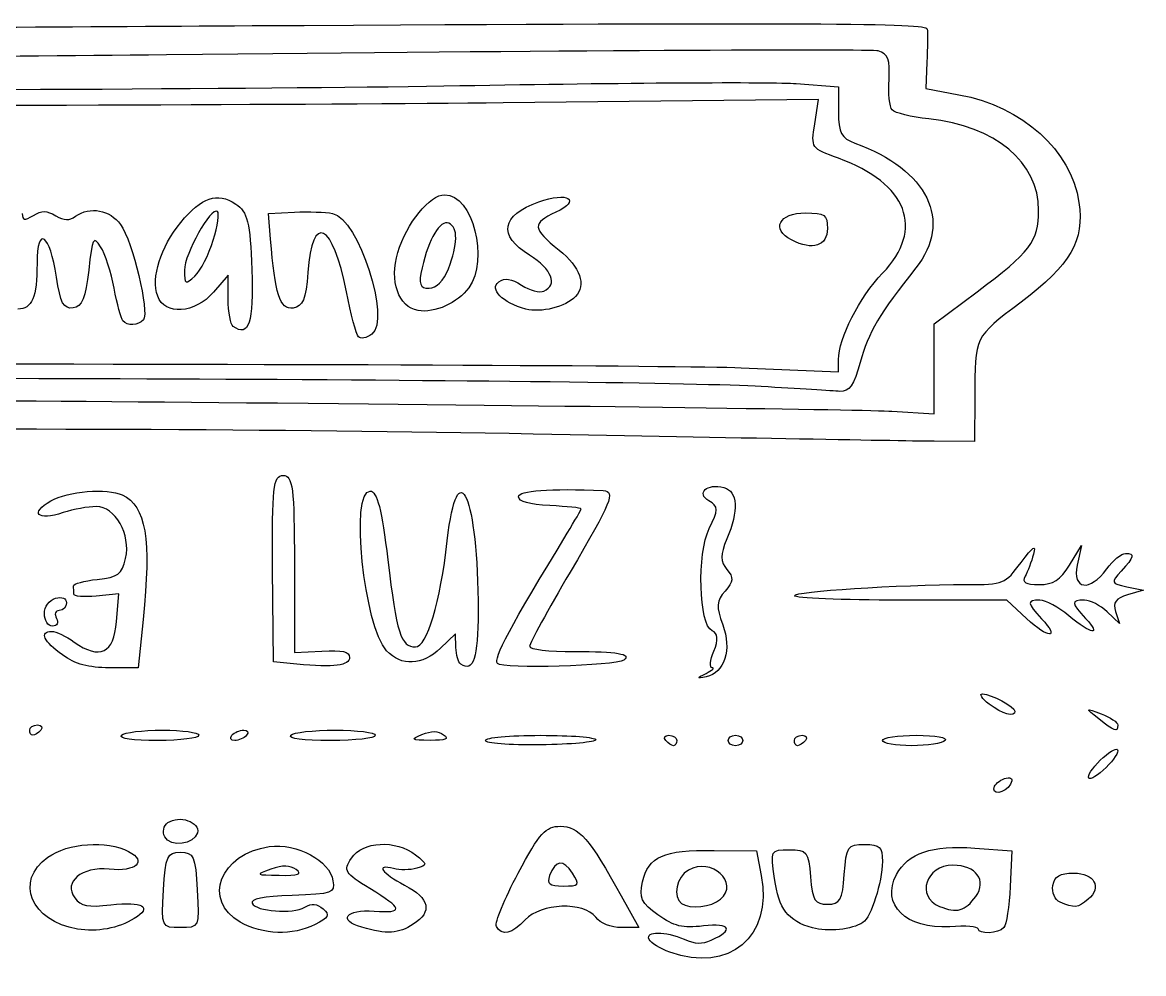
# Model space of a CAD drawing. Extents: x -6.1 to 24.6, y -6.3 to 20.9.
# Drawn here: x 10.57 to 24.62, y -6.29 to 5.62 of the extents above; entities that cross this region are included whole.
import ezdxf

# ---------------------------------------------------------------- set-up
doc = ezdxf.new("R2010")
doc.units = 0
doc.layers.add('Capa_1', color=7, linetype='CONTINUOUS')

msp = doc.modelspace()

# ---------------------------------------------------------------- linework, layer by layer
at = {"layer": 'Capa_1', "color": 7}
for points in [[(21.904246, 5.120577), (21.890673, 4.793368), (22.30583, 4.714909)], [(20.266651, 4.853793), (20.796448, 4.812484), (20.796448, 4.497664)], [(20.498563, 4.349168), (20.547428, 4.655491), (16.594806, 4.612272)], [(13.68024, 2.905878), (13.655708, 3.228534), (13.978194, 3.243743)], [(13.148603, 2.154623), (13.148203, 2.453016), (12.965625, 2.241428)], [(21.464452, 0.751154), (21.994249, 0.715716), (21.994249, 1.280757), (21.994249, 1.8458), (22.53474, 2.247063)], [(19.575612, 1.295031), (20.796448, 1.24381), (20.796448, 1.397147)], [(22.503786, 0.923077), (22.501026, 0.369695), (21.994264, 0.373405)], [(23.691822, -1.176556), (23.842747, -0.932417), (23.78964, -1.176556)], [(14.008783, -2.416722), (13.716887, -2.38976), (13.705948, -1.22162)], [(13.97819, -1.163061), (13.97819, -2.272642), (14.323709, -2.253548)], [(11.749037, -1.884121), (11.777276, -1.535007), (11.495657, -1.564212)], [(24.409851, -1.448416), (24.620199, -1.492447), (24.420044, -1.550258)], [(23.154142, -1.845641), (22.906258, -1.616006), (21.574936, -1.616006)], [(24.269311, -1.75852), (24.318732, -1.908973), (24.16479, -1.76249)], [(12.082645, -1.860107), (12.02138, -2.462318), (11.659594, -2.462318)], [(16.002323, -2.207405), (15.999403, -2.03922), (15.810359, -2.218256)], [(19.237225, -4.749491), (19.768327, -4.754771), (19.828906, -5.065993)], [(22.504137, -4.721328), (22.967955, -4.754811), (22.94753, -5.203266)], [(18.074975, -5.320779), (18.295012, -5.717505), (18.074755, -5.717505)]]:
    msp.add_lwpolyline(points, dxfattribs=at)
for points in [[(12.961122, 2.892858)], [(20.208781, 2.894887)], [(15.908256, 2.534395)], [(15.528651, 2.011237)], [(16.87736, 2.030252)], [(11.82891, 1.88336)], [(13.212237, 1.811472)], [(14.780181, 1.682818)], [(19.828993, 1.058909)], [(10.845482, -1.785693)], [(23.154142, -1.845641)], [(11.07165, -2.302517)], [(14.008779, -2.416722)], [(16.064164, -2.417191)], [(16.522814, -2.409652)], [(19.13795, -2.533374)], [(22.685288, -2.918044)], [(24.058613, -3.103882)], [(10.661205, -3.243558)], [(11.812937, -3.308666)], [(13.195017, -3.308666)], [(13.932125, -3.308666)], [(15.576464, -3.299936)], [(16.373797, -3.373152)], [(18.631191, -3.373752)], [(19.414369, -3.373752)], [(20.243616, -3.373752)], [(21.34928, -3.373752)], [(23.929159, -3.83226)], [(22.752474, -3.947487)], [(12.353256, -4.578625)], [(13.999627, -4.990473)], [(17.46401, -5.035957)], [(12.338697, -5.245503)], [(22.518083, -5.325864)], [(19.318558, -5.362562)], [(23.575578, -5.399902)], [(11.260105, -5.735258)], [(13.29958, -5.647676)], [(14.822759, -5.713458)], [(16.510615, -5.701229)], [(20.470764, -5.720054)], [(22.547081, -5.73206)], [(18.684537, -6.025759)]]:
    msp.add_lwpolyline(points, close=True, dxfattribs=at)
for points in [[(0.387754, 5.490106), (2.921564, 5.513381), (8.798855, 5.5537), (13.448397, 5.579703)], [(13.448397, 5.579703), (20.594038, 5.619664), (21.903326, 5.613116), (21.909966, 5.537384)], [(21.909966, 5.537384), (21.914286, 5.488106), (21.911706, 5.300543), (21.904246, 5.120577)], [(12.376255, 5.214016), (7.556246, 5.163554), (1.964476, 5.127366), (-0.049904, 5.133597)], [(21.295268, 5.263638), (21.209819, 5.286808), (17.196263, 5.264438), (12.376255, 5.214016)], [(21.430316, 4.906942), (21.446058, 5.150691), (21.415652, 5.230997), (21.295268, 5.263638)], [(4.660901, 4.771635), (8.898579, 4.765855), (14.024264, 4.791278), (16.051312, 4.828118)], [(16.051312, 4.828118), (18.078361, 4.86496), (19.975263, 4.876514), (20.266651, 4.853793)], [(21.470646, 4.523037), (21.437292, 4.561171), (21.419143, 4.733927), (21.430316, 4.906942)], [(22.30583, 4.714909), (23.107652, 4.563379), (23.714946, 4.018708), (23.810354, 3.36553)], [(16.594806, 4.612272), (14.420864, 4.588501), (9.150017, 4.569015), (4.881813, 4.56897)], [(20.796448, 4.497664), (20.796448, 4.236914), (20.832053, 4.169905), (21.003759, 4.107497)], [(21.927014, 4.411774), (21.709366, 4.434835), (21.504, 4.484904), (21.470646, 4.523037)], [(23.305452, 3.264437), (23.305452, 3.872723), (22.764426, 4.323043), (21.927014, 4.411774)], [(20.795759, 3.918097), (20.455904, 4.040606), (20.450575, 4.048336), (20.498563, 4.349168)], [(21.003759, 4.107497), (21.918131, 3.775161), (22.232458, 3.13006), (21.765269, 2.544635)], [(21.349172, 2.479088), (21.88242, 3.031552), (21.661492, 3.606024), (20.795759, 3.918097)], [(12.554412, 3.112701), (12.820479, 3.436572), (13.007505, 3.499615), (13.242782, 3.344736)], [(15.27428, 2.737872), (15.386677, 3.108186), (15.674534, 3.462124), (15.863314, 3.462124)], [(15.863314, 3.462124), (16.210826, 3.462124), (16.421683, 2.648324), (16.165127, 2.297286)], [(16.926627, 2.703171), (16.525662, 2.955607), (16.56716, 3.199455), (17.040519, 3.372415)], [(17.040519, 3.372415), (17.401384, 3.504272), (17.581867, 3.394303), (17.253844, 3.242437)], [(10.707275, 3.201709), (10.817711, 3.26647), (10.874038, 3.26601), (10.987595, 3.199419)], [(11.236369, 3.191449), (11.418325, 3.320016), (11.664157, 3.274832), (11.800404, 3.087779)], [(13.014286, 3.253454), (12.932343, 3.311354), (12.600131, 2.720171), (12.60107, 2.518119)], [(12.961122, 2.892858), (13.015851, 3.073175), (13.039775, 3.235445), (13.014286, 3.253454)], [(13.242782, 3.344736), (13.391648, 3.24674), (13.423019, 3.119206), (13.445166, 2.521976)], [(13.978194, 3.243743), (14.155561, 3.252113), (14.37055, 3.244643), (14.455948, 3.227283)], [(14.631185, 2.246576), (14.460032, 3.116065), (14.200966, 3.244294), (14.146663, 2.486399)], [(17.253844, 3.242437), (16.952602, 3.102971), (16.958108, 3.03985), (17.295183, 2.768588)], [(20.208781, 2.894887), (19.946605, 3.030345), (20.051339, 3.23426), (20.383087, 3.23426)], [(20.383087, 3.23426), (20.627106, 3.23426), (20.65824, 3.212262), (20.65824, 3.03984)], [(22.53474, 2.247063), (23.200929, 2.741643), (23.305452, 2.87962), (23.305452, 3.264437)], [(23.810354, 3.36553), (23.880718, 2.883807), (23.711772, 2.592213), (23.08766, 2.118183)], [(10.569067, 3.226289), (10.569067, 3.139779), (10.594082, 3.135331), (10.707275, 3.201709)], [(10.987595, 3.199419), (11.095236, 3.136297), (11.15558, 3.134362), (11.236369, 3.191449)], [(12.265189, 2.193028), (12.181745, 2.427949), (12.29951, 2.802419), (12.554412, 3.112701)], [(14.455948, 3.227283), (14.782669, 3.160642), (15.193278, 1.896648), (14.947424, 1.71435)], [(15.912929, 3.104128), (15.805215, 3.151166), (15.661561, 2.911381), (15.579064, 2.546849)], [(15.908259, 2.534395), (16.029603, 2.843129), (16.031319, 3.052429), (15.912929, 3.104128)], [(10.996676, 2.430961), (10.91655, 2.97263), (10.753344, 3.08706), (10.753344, 2.601568)], [(11.55075, 2.811086), (11.46182, 2.954283), (11.443815, 2.91914), (11.400957, 2.518718)], [(11.800404, 3.087779), (11.950727, 2.881401), (12.16494, 1.986052), (12.085675, 1.89543)], [(20.65824, 3.03984), (20.65824, 2.81876), (20.47223, 2.758771), (20.208781, 2.894887)], [(11.719884, 2.290255), (11.682456, 2.487194), (11.606345, 2.721568), (11.55075, 2.811086)], [(12.731794, 2.443907), (12.803194, 2.510511), (12.906391, 2.71254), (12.961122, 2.892858)], [(13.961631, 2.043056), (13.797548, 2.020792), (13.732332, 2.220761), (13.68024, 2.905878)], [(15.528651, 2.011237), (15.282398, 2.053118), (15.16673, 2.383532), (15.27428, 2.737872)], [(17.1051, 2.255168), (17.283808, 2.33321), (17.20666, 2.52687), (16.926627, 2.703171)], [(17.295183, 2.768588), (17.562964, 2.553087), (17.640534, 2.333637), (17.501083, 2.18607)], [(10.753344, 2.601568), (10.753344, 2.176288), (10.691816, 2.029841), (10.513139, 2.029841)], [(15.579064, 2.546849), (15.532034, 2.339035), (15.548685, 2.290255), (15.666648, 2.290255)], [(15.666648, 2.290255), (15.756473, 2.290255), (15.84908, 2.383832), (15.908256, 2.534395)], [(21.765269, 2.544635), (21.317414, 1.983437), (21.16942, 1.73211), (21.069187, 1.362527)], [(11.204561, 2.043786), (11.086689, 2.027981), (11.044726, 2.106136), (10.996676, 2.430961)], [(11.400957, 2.518718), (11.363725, 2.170853), (11.31744, 2.058923), (11.204561, 2.043786)], [(12.60107, 2.518119), (12.60187, 2.336184), (12.61087, 2.331102), (12.731794, 2.443907)], [(13.445166, 2.521976), (13.469725, 1.859738), (13.408449, 1.672831), (13.212237, 1.811472)], [(14.146663, 2.486399), (14.1228, 2.153358), (14.083677, 2.059617), (13.961631, 2.043056)], [(16.541374, 2.3696), (16.61926, 2.424635), (16.691844, 2.414023), (16.826506, 2.327913)], [(20.796448, 1.397147), (20.796448, 1.662068), (21.061663, 2.18122), (21.349172, 2.479088)], [(11.82891, 1.883358), (11.806374, 1.910212), (11.757313, 2.093317), (11.719884, 2.290255)], [(16.165127, 2.297286), (16.025696, 2.106509), (15.735453, 1.976066), (15.528651, 2.011237)], [(16.87736, 2.030252), (16.586515, 2.108018), (16.41555, 2.280696), (16.541374, 2.3696)], [(16.826506, 2.327913), (16.925863, 2.264379), (17.051229, 2.231644), (17.1051, 2.255168)], [(12.965625, 2.241428), (12.732797, 1.971607), (12.353159, 1.945374), (12.265189, 2.193028)], [(13.212293, 1.811472), (13.177451, 1.836089), (13.148792, 1.990507), (13.148603, 2.154623)], [(14.780181, 1.682818), (14.753194, 1.713671), (14.686147, 1.967361), (14.631185, 2.246576)], [(17.501083, 2.18607), (17.37888, 2.056755), (17.068361, 1.97918), (16.87736, 2.030252)], [(23.08766, 2.118183), (22.490311, 1.66448), (22.507667, 1.700004), (22.503786, 0.923077)], [(12.085675, 1.89543), (12.021637, 1.822217), (11.885584, 1.815821), (11.82891, 1.88336)], [(14.947424, 1.71435), (14.882426, 1.666156), (14.807167, 1.651966), (14.780181, 1.682818)], [(8.127395, 1.343586), (13.752454, 1.345056), (18.904152, 1.323202), (19.575612, 1.295031)], [(21.069187, 1.362527), (20.991284, 1.075286), (20.931662, 0.990793), (20.81295, 0.999409)], [(19.828993, 1.058909), (18.303834, 1.147696), (7.541819, 1.193988), (2.322664, 1.134212)], [(20.81295, 0.999409), (20.72786, 1.005589), (20.285078, 1.032359), (19.828993, 1.058909)], [(-1.178601, 0.78877), (2.199054, 0.909912), (5.890327, 0.927273), (13.379293, 0.857244)], [(13.379293, 0.857244), (17.534743, 0.818386), (21.173064, 0.770645), (21.464452, 0.751154)], [(16.972713, 0.46431), (13.764903, 0.526266), (10.377421, 0.539125), (5.271113, 0.50873)], [(21.994264, 0.373405), (21.715546, 0.375435), (19.455847, 0.41635), (16.972713, 0.46431)], [(15.893893, -0.872585), (16.022667, 0.272866), (16.279503, -0.315019), (16.281003, -1.758655)], [(13.705948, -1.22162), (13.696488, -0.210928), (13.714098, -0.053479), (13.836602, -0.053479)], [(13.836602, -0.053479), (13.958422, -0.053479), (13.97819, -0.208395), (13.97819, -1.163061)], [(10.924803, -0.373394), (11.142074, -0.248933), (11.630602, -0.208224), (11.822189, -0.298615)], [(15.134492, -2.248595), (14.849981, -1.941748), (14.67464, -0.248835), (14.927376, -0.248835)], [(14.927376, -0.248835), (15.014688, -0.248835), (15.07511, -0.483479), (15.149508, -1.11146)], [(16.78842, -0.321569), (16.78842, -0.241512), (17.179827, -0.213053), (17.848013, -0.244529)], [(17.848013, -0.244529), (18.007266, -0.252029), (17.953764, -0.383906), (17.43339, -1.266492)], [(19.17387, -0.373048), (19.007373, -0.275412), (19.150389, -0.148147), (19.362099, -0.20555)], [(19.362099, -0.20555), (19.53456, -0.252311), (19.547804, -0.494346), (19.397321, -0.849242)], [(11.079785, -0.51978), (10.759289, -0.622961), (10.657301, -0.52663), (10.924803, -0.373394)], [(11.822189, -0.298615), (12.119361, -0.438821), (12.186368, -0.84054), (12.082645, -1.860107)], [(17.180009, -0.431648), (16.921688, -0.418443), (16.78842, -0.380979), (16.78842, -0.321569)], [(19.17692, -0.718744), (19.29329, -0.485691), (19.292914, -0.442852), (19.17387, -0.373048)], [(11.494535, -0.444102), (11.395711, -0.444102), (11.209074, -0.478157), (11.079785, -0.51978)], [(11.863013, -1.092706), (11.931796, -0.792484), (11.733874, -0.444102), (11.494535, -0.444102)], [(17.571598, -0.4722), (17.571598, -0.460909), (17.395383, -0.442659), (17.180009, -0.431648)], [(17.397736, -0.777699), (17.493359, -0.620968), (17.571598, -0.483493), (17.571598, -0.4722)], [(16.522814, -2.409652), (16.469153, -2.348301), (16.684097, -1.947374), (17.397736, -0.777699)], [(19.2128, -1.99904), (19.046472, -1.926406), (19.021358, -1.030282), (19.17692, -0.718744)], [(15.495748, -2.201948), (15.640077, -2.201948), (15.807161, -1.644073), (15.893893, -0.872585)], [(19.397321, -0.849242), (19.312794, -1.048583), (19.31312, -1.134991), (19.398761, -1.231884)], [(23.084324, -1.144003), (23.23553, -0.939914), (23.27666, -0.912703), (23.241078, -1.0403)], [(11.508522, -1.355554), (11.770446, -1.327297), (11.817216, -1.292618), (11.863013, -1.092706)], [(15.149508, -1.11146), (15.258523, -2.031644), (15.312597, -2.201948), (15.495748, -2.201948)], [(23.241078, -1.0403), (23.214546, -1.135442), (23.167492, -1.259954), (23.136517, -1.316991)], [(24.159506, -1.225383), (24.238123, -1.117962), (24.342842, -1.030073), (24.392218, -1.030073)], [(24.392218, -1.030073), (24.515617, -1.030073), (24.505284, -1.074638), (24.340747, -1.252073)], [(19.398761, -1.231884), (19.486869, -1.331571), (19.482128, -1.386692), (19.375461, -1.502779)], [(22.404875, -1.420694), (22.869475, -1.420694), (22.883588, -1.414954), (23.084324, -1.144003)], [(23.310547, -1.420694), (23.48847, -1.420694), (23.575244, -1.365132), (23.691822, -1.176556)], [(23.78964, -1.176556), (23.722291, -1.486159), (23.94695, -1.515817), (24.159506, -1.225383)], [(24.340747, -1.252073), (24.208023, -1.395201), (24.212189, -1.407042), (24.409851, -1.448416)], [(11.210416, -1.436933), (11.208426, -1.410079), (11.342569, -1.373457), (11.508522, -1.355554)], [(17.43339, -1.266492), (17.15467, -1.739218), (16.926627, -2.156211), (16.926627, -2.193143)], [(23.136517, -1.316991), (23.09425, -1.394818), (23.137617, -1.420694), (23.310547, -1.420694)], [(11.214036, -1.539589), (11.214036, -1.509983), (11.212406, -1.463789), (11.210416, -1.436933)], [(11.495657, -1.564212), (11.340765, -1.580275), (11.214036, -1.569192), (11.214036, -1.539589)], [(19.375461, -1.502779), (19.266546, -1.621313), (19.26113, -1.699908), (19.346452, -1.923786)], [(20.243616, -1.560651), (20.243616, -1.5045), (21.537778, -1.420694), (22.404875, -1.420694)], [(10.845482, -1.785693), (10.845482, -1.700007), (10.907676, -1.613036), (10.98369, -1.592426)], [(10.98369, -1.592426), (11.067879, -1.569599), (11.121898, -1.592326), (11.121898, -1.650564)], [(11.121898, -1.650564), (11.121898, -1.703151), (11.081737, -1.746177), (11.032651, -1.746177)], [(21.574936, -1.616006), (20.842711, -1.616006), (20.243616, -1.591096), (20.243616, -1.560651)], [(23.322068, -1.616006), (23.155528, -1.616006), (23.158513, -1.649523), (23.34274, -1.848191)], [(23.684674, -1.811317), (23.55675, -1.703896), (23.393577, -1.616006), (23.322068, -1.616006)], [(23.877866, -1.616006), (23.708539, -1.616006), (23.710804, -1.648941), (23.893687, -1.846159)], [(24.16479, -1.76249), (24.080123, -1.681923), (23.951006, -1.616006), (23.877866, -1.616006)], [(24.420044, -1.550258), (24.270546, -1.593437), (24.232397, -1.646147), (24.269311, -1.75852)], [(10.947479, -1.941488), (10.89138, -1.941488), (10.845482, -1.871381), (10.845482, -1.785693)], [(11.032651, -1.746177), (10.983565, -1.746177), (10.96727, -1.790122), (10.99644, -1.843832)], [(16.281003, -1.758655), (16.281703, -2.336815), (16.219091, -2.526661), (16.064164, -2.417191)], [(23.893687, -1.846159), (24.100901, -2.069615), (23.965366, -2.047022), (23.684674, -1.811317)], [(10.99644, -1.843832), (11.025609, -1.897543), (11.00358, -1.941488), (10.947479, -1.941488)], [(11.219701, -2.140802), (11.541014, -2.367835), (11.716806, -2.282592), (11.749037, -1.884121)], [(19.346452, -1.923786), (19.463636, -2.231266), (19.367552, -2.531775), (19.13795, -2.575886)], [(23.34274, -1.848191), (23.579135, -2.103118), (23.429899, -2.101099), (23.154142, -1.845641)], [(11.07164, -2.302517), (10.837021, -2.13674), (10.778079, -2.006591), (10.937621, -2.006591)], [(10.937621, -2.006591), (10.988297, -2.006591), (11.115234, -2.066986), (11.219701, -2.140802)], [(19.235348, -2.25406), (19.294465, -2.108411), (19.287686, -2.031742), (19.2128, -1.99904)], [(14.323709, -2.253548), (14.581421, -2.239307), (14.669229, -2.259268), (14.669229, -2.33211)], [(15.810359, -2.218256), (15.58026, -2.436174), (15.3193, -2.447888), (15.134492, -2.248595)], [(16.064163, -2.417222), (16.031756, -2.394324), (16.003928, -2.299907), (16.002323, -2.207405)], [(16.926627, -2.193143), (16.926627, -2.232126), (17.161826, -2.259499), (17.487327, -2.258399)], [(11.659594, -2.462318), (11.398328, -2.462318), (11.234973, -2.417919), (11.07165, -2.302517)], [(14.669229, -2.33211), (14.669229, -2.436154), (14.480676, -2.46031), (14.008779, -2.416722)], [(18.107231, -2.366043), (18.001941, -2.44044), (16.583882, -2.479469), (16.522814, -2.409652)], [(17.487327, -2.258399), (18.01919, -2.256609), (18.214196, -2.290464), (18.107231, -2.366043)], [(19.21349, -2.463314), (19.179019, -2.462714), (19.188855, -2.368602), (19.235348, -2.25406)], [(19.137954, -2.533374), (19.213968, -2.49539), (19.247959, -2.463862), (19.21349, -2.463314)], [(19.13795, -2.575886), (19.015099, -2.599488), (19.015099, -2.594764), (19.13795, -2.533374)], [(22.685288, -2.918044), (22.593565, -2.84643), (22.556043, -2.788768), (22.601904, -2.789906)], [(22.601904, -2.789906), (22.709015, -2.792576), (23.007773, -2.952074), (23.007773, -3.006601)], [(23.007773, -3.006601), (23.007773, -3.089279), (22.848632, -3.045578), (22.685288, -2.918044)], [(24.058613, -3.103882), (23.884031, -2.96495), (23.884201, -2.964613), (24.090402, -3.041068)], [(24.090402, -3.041068), (24.204423, -3.083346), (24.297713, -3.146202), (24.297713, -3.18075)], [(10.661205, -3.243558), (10.661205, -3.207751), (10.705115, -3.178454), (10.758782, -3.178454)], [(10.758782, -3.178454), (10.812449, -3.178454), (10.830732, -3.207751), (10.799412, -3.243558)], [(24.297713, -3.18075), (24.297713, -3.273238), (24.253609, -3.259059), (24.058613, -3.103882)], [(10.701836, -3.308661), (10.679489, -3.308661), (10.661205, -3.279365), (10.661205, -3.243558)], [(10.799412, -3.243558), (10.768094, -3.279365), (10.724183, -3.308661), (10.701836, -3.308661)], [(12.268192, -3.37377), (11.950189, -3.37377), (11.777582, -3.349087), (11.812937, -3.308666)], [(11.812937, -3.308666), (11.844257, -3.272859), (12.074747, -3.243563), (12.325137, -3.243563)], [(12.780393, -3.308666), (12.780393, -3.344474), (12.549902, -3.37377), (12.268192, -3.37377)], [(12.325137, -3.243563), (12.575527, -3.243563), (12.780393, -3.272859), (12.780393, -3.308666)], [(13.23021, -3.37377), (13.179534, -3.37377), (13.163697, -3.344474), (13.195017, -3.308666)], [(13.195017, -3.308666), (13.226335, -3.272859), (13.293423, -3.243563), (13.344099, -3.243563)], [(13.379293, -3.308666), (13.347973, -3.344474), (13.280886, -3.37377), (13.23021, -3.37377)], [(13.344099, -3.243563), (13.394775, -3.243563), (13.410613, -3.272859), (13.379293, -3.308666)], [(14.433448, -3.37377), (14.084731, -3.37377), (13.896554, -3.349332), (13.932125, -3.308666)], [(13.932125, -3.308666), (13.963445, -3.272859), (14.214665, -3.243563), (14.490394, -3.243563)], [(14.991718, -3.308666), (14.991718, -3.344906), (14.744203, -3.37377), (14.433448, -3.37377)], [(14.490394, -3.243563), (14.766122, -3.243563), (14.991718, -3.272859), (14.991718, -3.308666)], [(15.678151, -3.371786), (15.439869, -3.370056), (15.427326, -3.361189), (15.576464, -3.299936)], [(15.576464, -3.299936), (15.698387, -3.24986), (15.775396, -3.250422), (15.848273, -3.301916)], [(15.848273, -3.301916), (15.922429, -3.354314), (15.876371, -3.373231), (15.678151, -3.371786)], [(16.373797, -3.373152), (16.373797, -3.3363), (16.669947, -3.308662), (17.064836, -3.308662)], [(17.064836, -3.308662), (17.444907, -3.308662), (17.755875, -3.333506), (17.755875, -3.363872)], [(17.755875, -3.363872), (17.755875, -3.394237), (17.444907, -3.423258), (17.064836, -3.428362)], [(18.631191, -3.373752), (18.599871, -3.337945), (18.618153, -3.308648), (18.671823, -3.308648)], [(18.671823, -3.308648), (18.72549, -3.308648), (18.7694, -3.337945), (18.7694, -3.373752)], [(19.414369, -3.373752), (19.414369, -3.337945), (19.455831, -3.308648), (19.506508, -3.308648)], [(19.506508, -3.308648), (19.557185, -3.308648), (19.598647, -3.337945), (19.598647, -3.373752)], [(20.243616, -3.373752), (20.243616, -3.337945), (20.287527, -3.308648), (20.341193, -3.308648)], [(20.341193, -3.308648), (20.39486, -3.308648), (20.413145, -3.337945), (20.381825, -3.373752)], [(21.34928, -3.373752), (21.34928, -3.337945), (21.538308, -3.308648), (21.769341, -3.308648)], [(21.769341, -3.308648), (22.025919, -3.308648), (22.167239, -3.333986), (22.132458, -3.373752)], [(17.064836, -3.428362), (16.661108, -3.433782), (16.373797, -3.41083), (16.373797, -3.373152)], [(18.728768, -3.438856), (18.706421, -3.438856), (18.662511, -3.409559), (18.631191, -3.373752)], [(18.7694, -3.373752), (18.7694, -3.409559), (18.751115, -3.438856), (18.728768, -3.438856)], [(19.506508, -3.438856), (19.455831, -3.438856), (19.414369, -3.409559), (19.414369, -3.373752)], [(19.598647, -3.373752), (19.598647, -3.409559), (19.557185, -3.438856), (19.506508, -3.438856)], [(20.284248, -3.438856), (20.261901, -3.438856), (20.243616, -3.409559), (20.243616, -3.373752)], [(20.381825, -3.373752), (20.350505, -3.409559), (20.306595, -3.438856), (20.284248, -3.438856)], [(21.712395, -3.438856), (21.512682, -3.438856), (21.34928, -3.409559), (21.34928, -3.373752)], [(22.132458, -3.373752), (22.101137, -3.409559), (21.91211, -3.438856), (21.712395, -3.438856)], [(24.113437, -3.586838), (24.214789, -3.495795), (24.297713, -3.457256), (24.297713, -3.501196)], [(24.297713, -3.501196), (24.297713, -3.545136), (24.214789, -3.655577), (24.113437, -3.746619)], [(23.929159, -3.83226), (23.929159, -3.788321), (24.012083, -3.67788), (24.113437, -3.586838)], [(24.113437, -3.746619), (24.012083, -3.837661), (23.929159, -3.8762), (23.929159, -3.83226)], [(22.951908, -3.921702), (22.887641, -4.040042), (22.697194, -4.064665), (22.752474, -3.947487)], [(22.752474, -3.947487), (22.772532, -3.904966), (22.838209, -3.858572), (22.898421, -3.844392)], [(22.898421, -3.844392), (22.965752, -3.828533), (22.986344, -3.858297), (22.951908, -3.921702)], [(12.39341, -4.402409), (12.533793, -4.303216), (12.79978, -4.393879), (12.763109, -4.528417)], [(12.353256, -4.578625), (12.321343, -4.519861), (12.339412, -4.440563), (12.39341, -4.402409)], [(16.783377, -5.033915), (17.054773, -4.528184), (17.127086, -4.447981), (17.311671, -4.447981)], [(17.311671, -4.447981), (17.543307, -4.447981), (17.673385, -4.596718), (18.074975, -5.320779)], [(10.887364, -4.835646), (11.142987, -4.655025), (11.625089, -4.62079), (11.901542, -4.763624)], [(12.763109, -4.528417), (12.722264, -4.678278), (12.427019, -4.714446), (12.353256, -4.578625)], [(14.692763, -4.847559), (14.829758, -4.635108), (15.250787, -4.612661), (15.496741, -4.804695)], [(11.901542, -4.763624), (12.139958, -4.886806), (11.9936, -5.020546), (11.658421, -4.985786)], [(12.338697, -5.245503), (12.362913, -4.823279), (12.385204, -4.773501), (12.550046, -4.773501)], [(12.550046, -4.773501), (12.714889, -4.773501), (12.737178, -4.823279), (12.761394, -5.245503)], [(13.29958, -5.647676), (12.819654, -5.380933), (13.048721, -4.786392), (13.663711, -4.702579)], [(13.663711, -4.702579), (14.009377, -4.65547), (14.425171, -4.879046), (14.461525, -5.131571)], [(18.341715, -5.143251), (18.414737, -4.825301), (18.601526, -4.743168), (19.237225, -4.749491)], [(19.994379, -5.103516), (19.942342, -4.747265), (19.945573, -4.740948), (20.179843, -4.740948)], [(20.179843, -4.740948), (20.4025, -4.740948), (20.420106, -4.763548), (20.446113, -5.082744)], [(20.87015, -5.050192), (20.895879, -4.701637), (20.913337, -4.675845), (21.123531, -4.675845)], [(21.123531, -4.675845), (21.317246, -4.675845), (21.348967, -4.705868), (21.347082, -4.887432)], [(21.524334, -5.051055), (21.668398, -4.783319), (21.967686, -4.682601), (22.504137, -4.721328)], [(11.260105, -5.735258), (10.675639, -5.637723), (10.466518, -5.133009), (10.887364, -4.835646)], [(14.925085, -5.228805), (14.607658, -5.034923), (14.590306, -5.006447), (14.692763, -4.847559)], [(15.222065, -4.97782), (14.989304, -4.914709), (15.068236, -5.03382), (15.360272, -5.18638)], [(15.496741, -4.804695), (15.647128, -4.922112), (15.648397, -4.937172), (15.511021, -4.97442)], [(17.46401, -5.035957), (17.348808, -4.857302), (17.250004, -4.867446), (17.176722, -5.065453)], [(19.318558, -5.362562), (19.562511, -5.154864), (19.202567, -4.828394), (18.915331, -4.996835)], [(21.347082, -4.887432), (21.344352, -5.149826), (21.205245, -5.586285), (21.103061, -5.653044)], [(11.658421, -4.985786), (11.314, -4.950068), (11.077531, -5.146659), (11.227211, -5.344275)], [(13.68175, -4.986067), (13.484234, -5.053304), (13.490782, -5.05793), (13.789309, -5.062068)], [(13.999627, -4.990467), (13.920098, -4.934272), (13.837258, -4.933125), (13.68175, -4.986067)], [(13.789309, -5.062068), (14.031612, -5.065428), (14.081616, -5.048405), (13.999627, -4.990473)], [(15.511021, -4.97442), (15.428109, -4.9969), (15.298079, -4.998432), (15.222065, -4.97782)], [(16.510615, -5.701229), (16.487693, -5.65647), (16.610437, -5.356179), (16.783377, -5.033915)], [(17.347902, -5.196675), (17.548115, -5.196675), (17.558435, -5.182388), (17.46401, -5.035957)], [(18.915331, -4.996835), (18.768059, -5.083197), (18.71732, -5.333486), (18.830825, -5.413688)], [(20.65824, -5.424538), (20.817947, -5.424538), (20.846203, -5.374628), (20.87015, -5.050192)], [(22.19337, -5.705346), (21.644163, -5.742354), (21.321928, -5.42722), (21.524334, -5.051055)], [(22.231211, -4.93626), (21.890699, -4.93626), (21.763017, -5.328375), (22.063353, -5.451756)], [(22.518083, -5.325864), (22.660546, -5.125631), (22.521103, -4.93626), (22.231211, -4.93626)], [(23.48344, -5.189313), (23.506699, -5.073078), (23.572269, -5.033915), (23.74362, -5.033915)], [(23.74362, -5.033915), (24.004144, -5.033915), (24.102575, -5.211791), (23.925486, -5.362562)], [(14.461525, -5.131571), (14.483828, -5.286497), (14.459165, -5.295277), (13.949074, -5.313984)], [(15.360272, -5.18638), (15.675522, -5.351066), (15.712538, -5.518613), (15.468191, -5.674862)], [(17.176722, -5.065453), (17.138057, -5.169925), (17.172952, -5.196675), (17.347902, -5.196675)], [(18.534865, -5.557679), (18.325849, -5.409991), (18.295439, -5.344743), (18.341715, -5.143251)], [(19.828906, -5.065993), (19.977364, -5.82869), (19.424368, -6.292479), (18.684537, -6.025759)], [(20.470764, -5.720054), (20.163725, -5.633109), (20.050293, -5.486305), (19.994379, -5.103516)], [(20.446113, -5.082744), (20.469893, -5.374576), (20.5009, -5.424538), (20.65824, -5.424538)], [(23.575578, -5.399902), (23.507799, -5.369546), (23.466337, -5.274781), (23.48344, -5.189313)], [(12.550046, -5.717505), (12.313013, -5.717505), (12.311784, -5.714755), (12.338697, -5.245503)], [(12.761394, -5.245503), (12.788308, -5.71476), (12.787079, -5.717505), (12.550046, -5.717505)], [(13.949074, -5.313984), (13.583545, -5.327389), (13.424708, -5.358433), (13.449418, -5.411639)], [(14.977816, -5.510083), (15.353487, -5.536533), (15.343735, -5.484515), (14.925085, -5.228805)], [(22.063353, -5.451756), (22.278364, -5.540084), (22.387083, -5.509986), (22.518083, -5.325864)], [(22.94753, -5.203266), (22.93629, -5.449916), (22.901346, -5.681171), (22.869864, -5.717165)], [(11.227211, -5.344275), (11.306824, -5.449386), (11.385888, -5.464725), (11.67796, -5.431725)], [(11.67796, -5.431725), (12.081393, -5.386142), (12.205512, -5.458628), (11.972008, -5.603448)], [(13.449418, -5.411639), (13.497668, -5.515539), (13.958055, -5.549947), (14.109748, -5.460992)], [(14.109748, -5.460992), (14.198053, -5.409208), (14.259157, -5.41507), (14.338916, -5.482973)], [(17.755875, -5.587297), (17.605785, -5.389139), (17.067646, -5.408959), (16.872086, -5.61985)], [(18.830825, -5.413688), (18.937137, -5.488806), (19.203012, -5.460935), (19.318558, -5.362562)], [(23.925486, -5.362562), (23.798069, -5.471042), (23.746665, -5.476528), (23.575578, -5.399902)], [(11.972008, -5.603448), (11.775529, -5.725305), (11.50292, -5.775779), (11.260105, -5.735258)], [(14.338916, -5.482973), (14.425669, -5.556834), (14.405355, -5.59651), (14.238501, -5.679087)], [(14.822759, -5.713459), (14.516773, -5.626804), (14.624718, -5.485222), (14.977816, -5.510083)], [(16.872086, -5.61985), (16.70691, -5.797973), (16.575329, -5.827596), (16.510615, -5.701229)], [(18.074755, -5.717505), (17.948797, -5.717505), (17.812274, -5.661758), (17.755875, -5.587297)], [(19.10473, -5.696066), (18.838802, -5.726558), (18.739871, -5.702526), (18.534865, -5.557679)], [(14.238501, -5.679087), (13.951801, -5.820979), (13.589585, -5.80886), (13.29958, -5.647676)], [(15.468191, -5.674862), (15.280505, -5.794877), (15.139935, -5.803283), (14.822759, -5.713458)], [(18.423478, -5.863988), (18.374646, -5.759383), (18.626511, -5.759111), (18.863106, -5.863488)], [(19.201892, -5.875112), (19.493974, -5.74493), (19.446208, -5.656911), (19.10473, -5.696066)], [(21.103061, -5.653044), (20.966703, -5.74213), (20.662555, -5.774364), (20.470764, -5.720054)], [(22.547081, -5.73206), (22.547081, -5.704259), (22.387912, -5.692237), (22.19337, -5.705346)], [(22.869864, -5.717165), (22.802692, -5.793961), (22.547081, -5.805757), (22.547081, -5.73206)], [(18.684537, -6.025788), (18.561848, -5.981558), (18.444372, -5.908748), (18.423478, -5.863988)], [(18.863106, -5.863488), (18.995737, -5.922013), (19.089448, -5.925228), (19.201892, -5.875112)]]:
    msp.add_open_spline(points, degree=3, dxfattribs=at)

doc.saveas('drawing.dxf')
